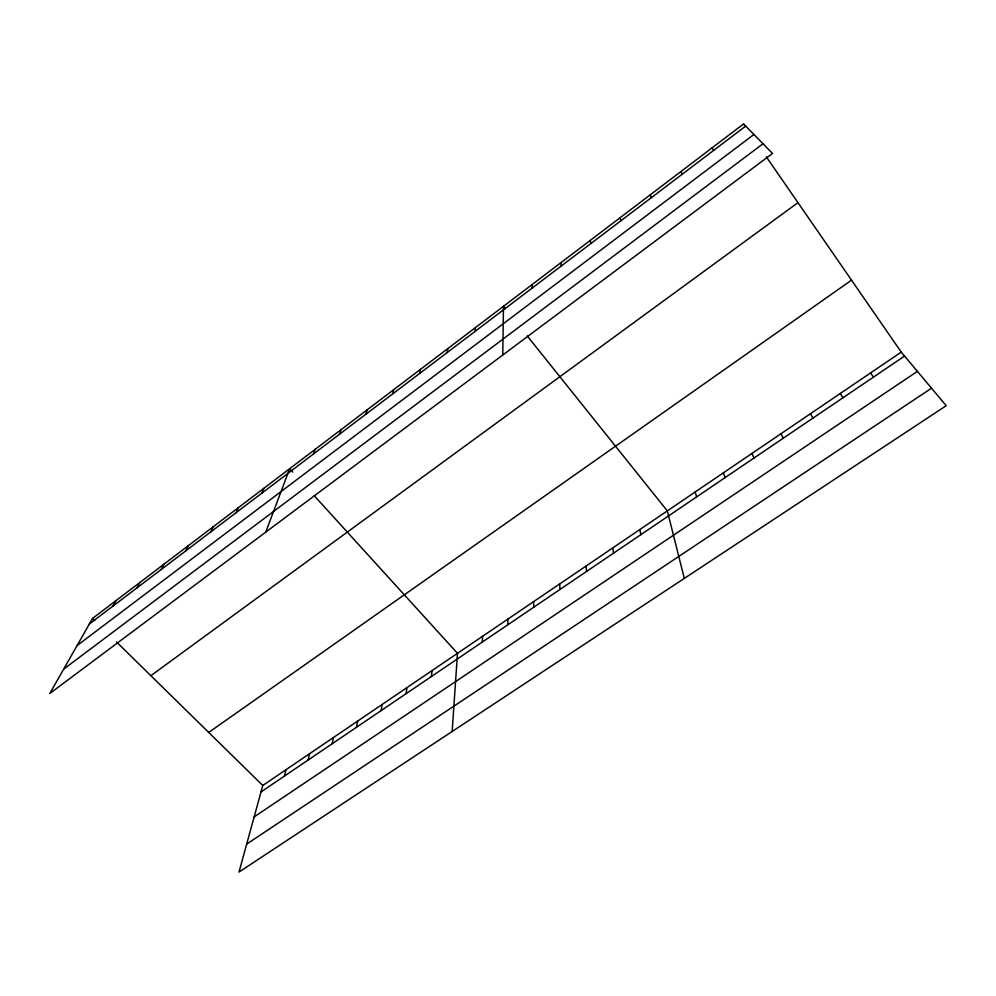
<?xml version="1.0" encoding="UTF-8"?>
<svg xmlns="http://www.w3.org/2000/svg" width="996" height="996" viewBox="0 0 996 996"><rect width="100%" height="100%" fill="white"/><g stroke="black" fill="none" stroke-linecap="round" stroke-linejoin="round"><path stroke-width="1.49" d="M507.873 624.729L507.885 619.114M502.756 355.024L503.49 306.295L505.395 308.685M482.313 642.047L482.525 636.332M452.159 731.5L457.488 653.326L314.201 495.684M475.129 331.357L475.428 327.622M431.442 676.508L432.027 670.607M406.131 693.652L406.903 687.663M447.229 352.522L447.752 348.637M381.144 710.571L382.091 704.496M356.493 727.267L357.614 721.116M419.727 373.388L420.474 369.354M332.154 743.751L333.448 737.513M308.138 760.023L309.594 753.711M392.623 393.955L393.582 389.785M284.42 776.096L286.039 769.696M365.881 414.236L367.063 409.929M901.243 352.111L262.782 785.483L239.003 872.06L946.2 405.708L901.243 352.111L766.298 156.82M339.524 434.231L340.906 429.799M313.541 453.952L315.11 449.383M265.72 532.15L289.674 468.705L292.749 472.092M261.861 493.157L263.828 488.339M236.189 512.629L238.33 507.699M210.866 531.839L213.194 526.797M185.891 550.788L188.406 545.634M161.265 569.475L163.942 564.209M136.962 587.901L139.826 582.523M113.009 606.078L116.022 600.613M92.528 618.441L49.8 693.49L772.523 153.459L743.576 123.94L92.528 618.441L94.72 620.595M89.354 624.019L745.693 126.094M77.078 645.582L753.922 134.485M63.657 669.163L763.011 143.76M150.869 675.686L797.97 202.661M208.712 732.446L851.518 280.162M261.002 791.957L904.555 356.058M254.154 816.907L917.391 371.359M246.684 844.098L931.521 388.203M116.544 642.009L262.782 785.483M527.258 335.976L667.32 510.898L684.314 578.402M711.966 147.956L713.783 150.309M870.541 372.952L873.567 377.036M743.576 123.94L745.332 126.48M840.275 393.495L843.027 397.728M680.841 171.598L682.36 174.151M810.433 413.751L812.923 418.121M781.013 433.721L783.242 438.228M650.176 194.892L651.409 197.619M751.992 453.417L753.972 458.048M723.382 472.839L725.113 477.594M619.96 217.838L620.931 220.751M695.158 491.999L696.64 496.88M590.205 240.447L590.902 243.534M639.843 529.536L640.876 534.653M612.752 547.937L613.561 553.154M560.873 262.72L561.308 265.969M586.009 566.089L586.607 571.405M559.628 583.992L560.013 589.42M531.976 284.669L532.163 288.093M533.595 601.671L533.769 607.199"/></g></svg>
